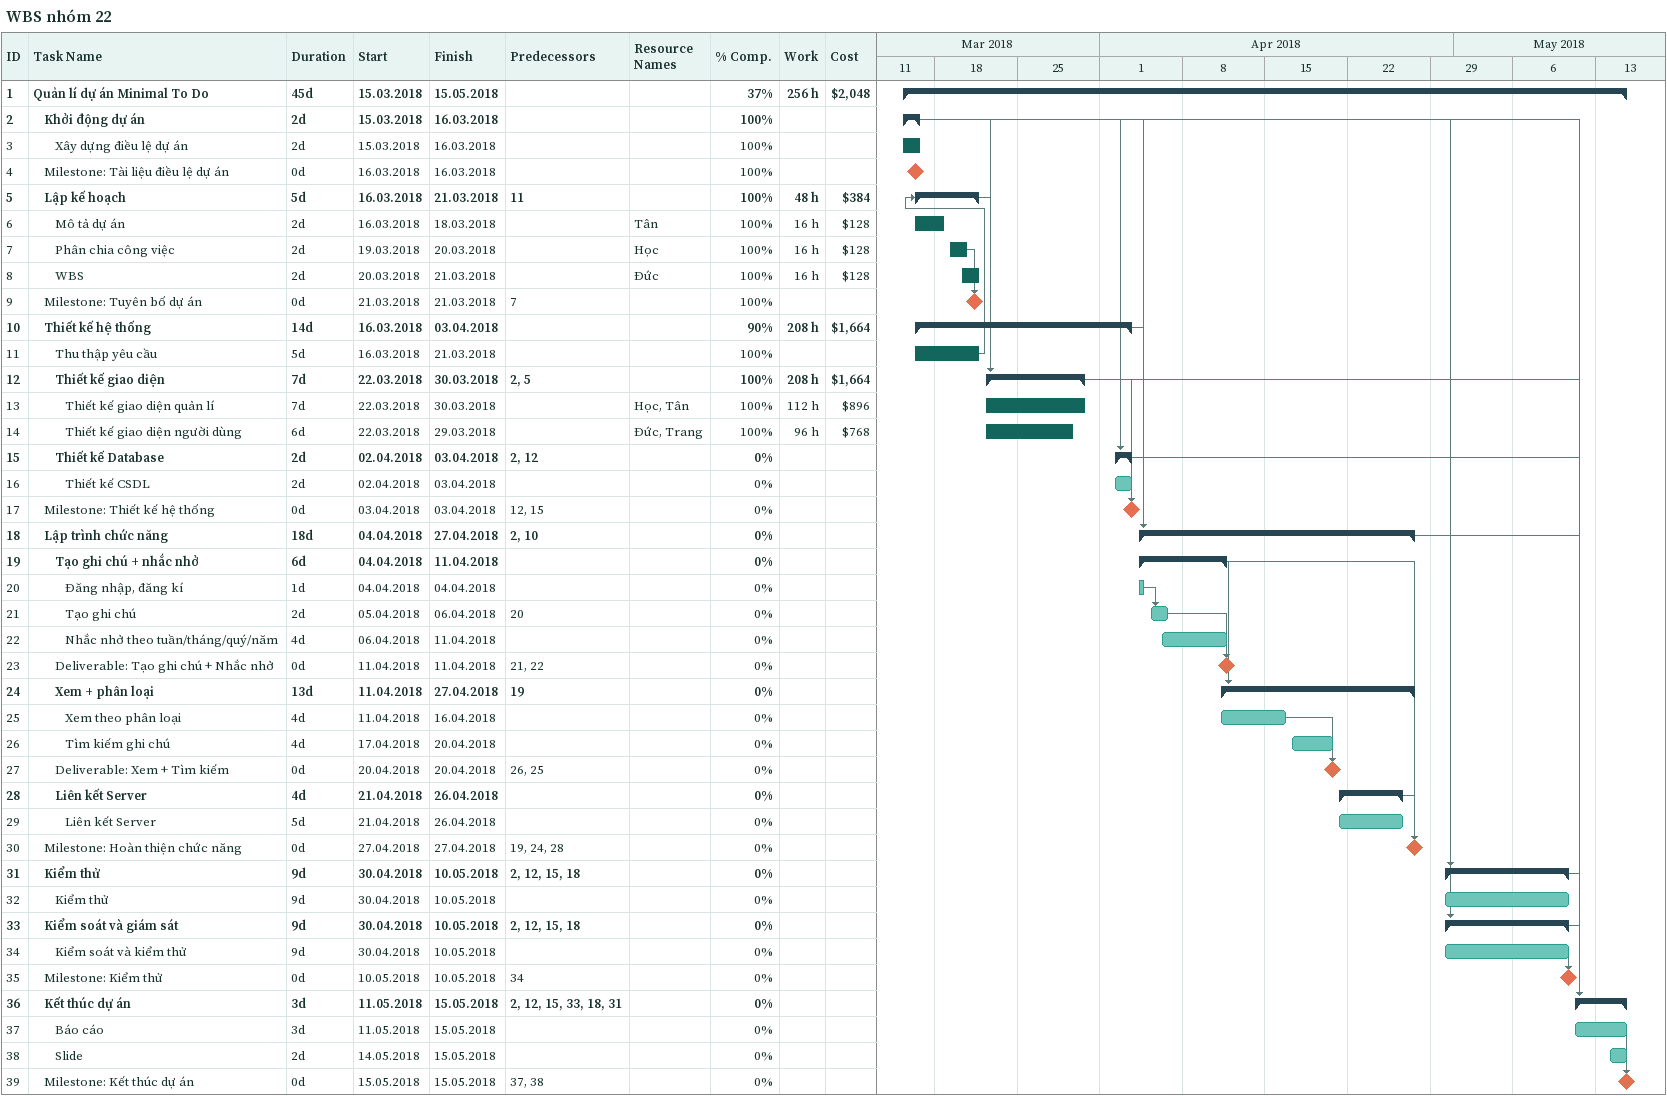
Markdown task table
WBS nhóm 22

| ID | Level | Task | Duration | Start | Finish | Predecessors | Resources | % complete | Work (h) | Cost ($) |
|---|---|---|---|---|---|---|---|---|---|---|
| 1 | 1 | **Quản lí dự án Minimal To Do** | 45d | 2018-03-15 | 2018-05-15 |  |  | 37 | 256 | 2048 |
| 2 | 2 | **Khởi động dự án** | 2d | 2018-03-15 | 2018-03-16 |  |  | 100 |  |  |
| 3 | 3 | Xây dựng điều lệ dự án | 2d | 2018-03-15 | 2018-03-16 |  |  | 100 |  |  |
| 4 | 2 | Milestone: Tài liệu điều lệ dự án | 0d | 2018-03-16 | 2018-03-16 |  |  | 100 |  |  |
| 5 | 2 | **Lập kế hoạch** | 5d | 2018-03-16 | 2018-03-21 | 11 |  | 100 | 48 | 384 |
| 6 | 3 | Mô tả dự án | 2d | 2018-03-16 | 2018-03-18 |  | Tân | 100 | 16 | 128 |
| 7 | 3 | Phân chia công việc | 2d | 2018-03-19 | 2018-03-20 |  | Học | 100 | 16 | 128 |
| 8 | 3 | WBS | 2d | 2018-03-20 | 2018-03-21 |  | Đức | 100 | 16 | 128 |
| 9 | 2 | Milestone: Tuyên bố dự án | 0d | 2018-03-21 | 2018-03-21 | 7 |  | 100 |  |  |
| 10 | 2 | **Thiết kế hệ thống** | 14d | 2018-03-16 | 2018-04-03 |  |  | 90 | 208 | 1664 |
| 11 | 3 | Thu thập yêu cầu | 5d | 2018-03-16 | 2018-03-21 |  |  | 100 |  |  |
| 12 | 3 | **Thiết kế giao diện** | 7d | 2018-03-22 | 2018-03-30 | 2, 5 |  | 100 | 208 | 1664 |
| 13 | 4 | Thiết kế giao diện quản lí | 7d | 2018-03-22 | 2018-03-30 |  | Học, Tân | 100 | 112 | 896 |
| 14 | 4 | Thiết kế giao diện người dùng | 6d | 2018-03-22 | 2018-03-29 |  | Đức, Trang | 100 | 96 | 768 |
| 15 | 3 | **Thiết kế Database** | 2d | 2018-04-02 | 2018-04-03 | 2, 12 |  | 0 |  |  |
| 16 | 4 | Thiết kế CSDL | 2d | 2018-04-02 | 2018-04-03 |  |  | 0 |  |  |
| 17 | 2 | Milestone: Thiết kế hệ thống | 0d | 2018-04-03 | 2018-04-03 | 12, 15 |  | 0 |  |  |
| 18 | 2 | **Lập trình chức năng** | 18d | 2018-04-04 | 2018-04-27 | 2, 10 |  | 0 |  |  |
| 19 | 3 | **Tạo ghi chú + nhắc nhở** | 6d | 2018-04-04 | 2018-04-11 |  |  | 0 |  |  |
| 20 | 4 | Đăng nhập, đăng kí | 1d | 2018-04-04 | 2018-04-04 |  |  | 0 |  |  |
| 21 | 4 | Tạo ghi chú | 2d | 2018-04-05 | 2018-04-06 | 20 |  | 0 |  |  |
| 22 | 4 | Nhắc nhở theo tuần/tháng/quý/năm | 4d | 2018-04-06 | 2018-04-11 |  |  | 0 |  |  |
| 23 | 3 | Deliverable: Tạo ghi chú + Nhắc nhở | 0d | 2018-04-11 | 2018-04-11 | 21, 22 |  | 0 |  |  |
| 24 | 3 | **Xem + phân loại** | 13d | 2018-04-11 | 2018-04-27 | 19 |  | 0 |  |  |
| 25 | 4 | Xem theo phân loại | 4d | 2018-04-11 | 2018-04-16 |  |  | 0 |  |  |
| 26 | 4 | Tìm kiếm ghi chú | 4d | 2018-04-17 | 2018-04-20 |  |  | 0 |  |  |
| 27 | 3 | Deliverable: Xem + Tìm kiếm | 0d | 2018-04-20 | 2018-04-20 | 26, 25 |  | 0 |  |  |
| 28 | 3 | **Liên kết Server** | 4d | 2018-04-21 | 2018-04-26 |  |  | 0 |  |  |
| 29 | 4 | Liên kết Server | 5d | 2018-04-21 | 2018-04-26 |  |  | 0 |  |  |
| 30 | 2 | Milestone: Hoàn thiện chức năng | 0d | 2018-04-27 | 2018-04-27 | 19, 24, 28 |  | 0 |  |  |
| 31 | 2 | **Kiểm thử** | 9d | 2018-04-30 | 2018-05-10 | 2, 12, 15, 18 |  | 0 |  |  |
| 32 | 3 | Kiểm thử | 9d | 2018-04-30 | 2018-05-10 |  |  | 0 |  |  |
| 33 | 2 | **Kiểm soát và giám sát** | 9d | 2018-04-30 | 2018-05-10 | 2, 12, 15, 18 |  | 0 |  |  |
| 34 | 3 | Kiểm soát và kiểm thử | 9d | 2018-04-30 | 2018-05-10 |  |  | 0 |  |  |
| 35 | 2 | Milestone: Kiểm thử | 0d | 2018-05-10 | 2018-05-10 | 34 |  | 0 |  |  |
| 36 | 2 | **Kết thúc dự án** | 3d | 2018-05-11 | 2018-05-15 | 2, 12, 15, 33, 18, 31 |  | 0 |  |  |
| 37 | 3 | Báo cáo | 3d | 2018-05-11 | 2018-05-15 |  |  | 0 |  |  |
| 38 | 3 | Slide | 2d | 2018-05-14 | 2018-05-15 |  |  | 0 |  |  |
| 39 | 2 | Milestone: Kết thúc dự án | 0d | 2018-05-15 | 2018-05-15 | 37, 38 |  | 0 |  |  |
